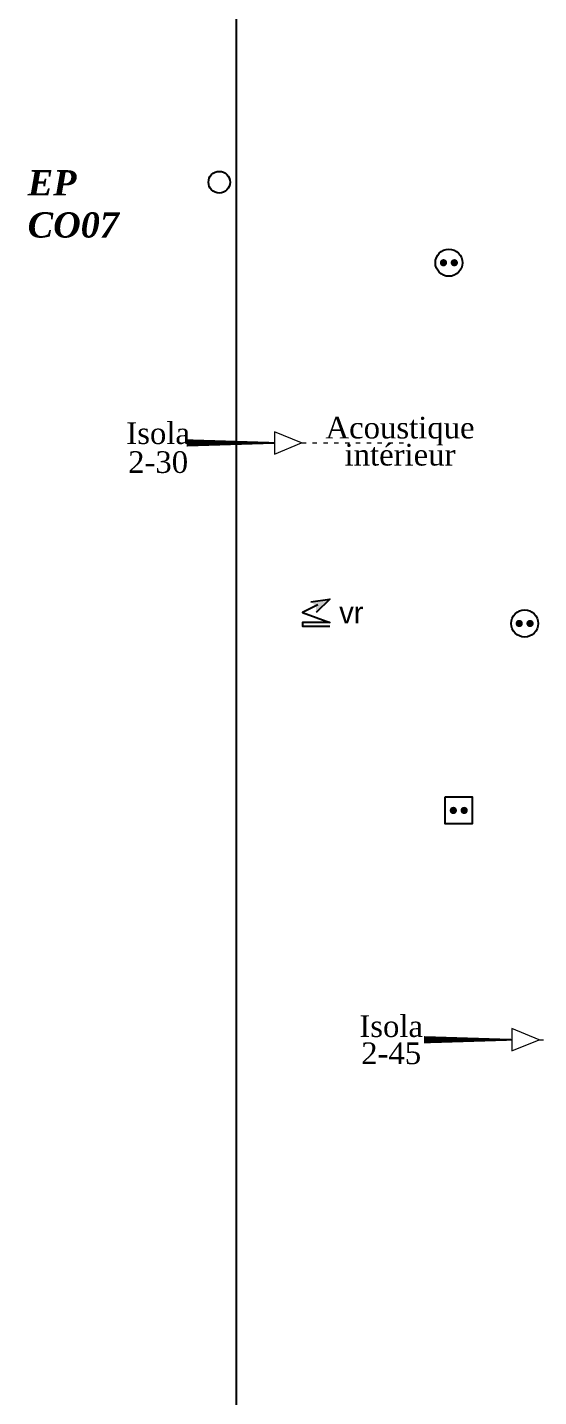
# Model space of a CAD drawing. Header units: millimetres. Extents: x 459337 to 526921, y -375392 to -289779.
# Drawn here: x 459463 to 462293, y -338599 to -331019 of the extents above; entities that cross this region are included whole.
import ezdxf

# ---------------------------------------------------------------- set-up
doc = ezdxf.new("R2010")
doc.units = ezdxf.units.MM
doc.set_wipeout_variables(frame=1)
doc.linetypes.add('ACAD_ISO03W100', pattern=[30, 12, -18])
for name, color, linetype in [('prlm-EAU-EPEXT', 145, 'Continuous'), ('prlm-ELEC-CFO', 201, 'Continuous'), ('prlm-VMC', 93, 'Continuous')]:
    doc.layers.add(name, color=color, linetype=linetype)
doc.layers.add('prlm-ZEROPLOT', color=254, linetype='Continuous', plot=False)
doc.styles.add('prlm-eau-ep', font='timesbi.ttf', dxfattribs={"height": 18})
doc.styles.add('prlm-elec-cfo', font='comic.ttf', dxfattribs={"height": 12})
doc.styles.add('prlm-vmc', font='pala.ttf', dxfattribs={"height": 14})

# ---------------------------------------------------------------- blocks, each defined once
blk = doc.blocks.new('xi.epext')
at = {"layer": 'prlm-EAU-EPEXT', "color": 0, "linetype": 'ByBlock', "lineweight": -2}
blk.add_circle((0, 0), 5, dxfattribs=at)
blk = doc.blocks.new('xi.EA')
at = {"layer": 'prlm-VMC', "color": 0, "linetype": 'ByBlock', "lineweight": 5, "flags": 128}
blk.add_lwpolyline([(-6.17, -15), (6.17, -15), (0, 0)], close=True, dxfattribs=at)
at = {"layer": 'prlm-VMC', "color": 0, "linetype": 'ByBlock', "lineweight": -2, "flags": 128}
blk.add_lwpolyline([(0, -15, 1, 4, 0), (0, -63.63, 1, 1, 0)], format="xyseb", dxfattribs=at)
at = {"layer": 'prlm-VMC', "color": 0, "linetype": 'ByBlock', "lineweight": 5}
blk.add_solid([(0, 0), (6.17, -15), (-6.17, -15), (0, 0)], dxfattribs=at)
at = {"layer": 'prlm-ZEROPLOT', "color": 250, "linetype": 'ACAD_ISO03W100', "lineweight": 0, "ltscale": 0.2}
blk.add_lwpolyline([(0, 0), (0, 60)], dxfattribs=at)
blk = doc.blocks.new('xi.PC-EXT')
at = {"layer": 'prlm-ELEC-CFO', "color": 0, "linetype": 'ByBlock', "lineweight": -2, "flags": 128}
blk.add_lwpolyline([(-7.5, 7.5), (7.5, 7.5), (7.5, -7.5), (-7.5, -7.5)], close=True, dxfattribs=at)
at = {"layer": 'prlm-ELEC-CFO', "color": 0, "linetype": 'ByBlock', "lineweight": 5, "const_width": 2}
for points in [[(-4, 0, 1), (-2, 0, 1)], [(2, 0, 1), (4, 0, 1)]]:
    blk.add_lwpolyline(points, format="xyb", close=True, dxfattribs=at)
blk = doc.blocks.new('xi.VR')
at = {"layer": 'prlm-ELEC-CFO', "lineweight": 5}
blk.add_hatch(color=0, dxfattribs=at).paths.add_polyline_path([(-3, 6), (-0.1, 3.7), (0, 0), (7.5, 7.5)])
at = {"layer": 'prlm-ELEC-CFO', "color": 0}
for points in [[(0.95, 4.23), (-7.5, 0), (7.5, -5.5), (-7.5, -5.5), (-7.5, -7.5), (7.5, -7.5)], [(-3, 6), (7.5, 7.5), (0, 0)]]:
    blk.add_lwpolyline(points, dxfattribs=at)
blk = doc.blocks.new('xi.PC')
at = {"color": 0, "lineweight": 5}
blk.add_wipeout([(-7.5, -7.5), (7.5, -7.5), (7.5, 7.5), (-7.5, 7.5)], dxfattribs=at).dxf.layer = 'prlm-ELEC-CFO'
at = {"layer": 'prlm-ELEC-CFO', "color": 0, "linetype": 'ByBlock', "lineweight": 5, "const_width": 2}
for points in [[(-4, 0, 1), (-2, 0, 1)], [(2, 0, 1), (4, 0, 1)]]:
    blk.add_lwpolyline(points, format="xyb", close=True, dxfattribs=at)
at = {"layer": 'prlm-ELEC-CFO', "color": 0, "linetype": 'ByBlock', "lineweight": -2}
blk.add_circle((0, 0), 7.5, dxfattribs=at)

msp = doc.modelspace()

# ---------------------------------------------------------------- block references
at = {"layer": 'prlm-EAU-EPEXT', "xscale": 11.99999999999999, "yscale": 11.99999999999999, "zscale": 11.99999999999999}
msp.add_blockref('xi.epext', (460525.177, -331876.392), dxfattribs=at)
at = {"layer": 'prlm-ELEC-CFO', "xscale": 10, "yscale": 10, "zscale": 10}
for name, p in [('xi.VR', (461061.598, -334259.249)), ('xi.PC-EXT', (461850.809, -335354.28))]:
    msp.add_blockref(name, p, dxfattribs=at)

# ---------------------------------------------------------------- texts
at = {"layer": 'prlm-EAU-EPEXT', "insert": (459464.36, -331809.509), "char_height": 140, "attachment_point": 1, "style": 'prlm-eau-ep'}
msp.add_mtext_dynamic_manual_height_columns('EP CO07', width=91.58378, gutter_width=75, heights=[0], dxfattribs=at)
at = {"layer": 'prlm-VMC', "char_height": 120, "style": 'prlm-vmc', "bg_fill": 3, "box_fill_scale": 1.1, "bg_fill_color": 256, "bg_fill_transparency": 0}
for s, insert, width, attachment_point, line_spacing_factor in [('Isola\\P2-30', (460186.59, -333346.688), 173.97926, 5, 0.8), ('Acoustique intérieur', (461525.785, -333174.986), 236.73962, 2, 0.75)]:
    msp.add_mtext(s, dxfattribs=dict(at, insert=insert, width=width, attachment_point=attachment_point, line_spacing_factor=line_spacing_factor))
at = {"layer": 'prlm-VMC', "linetype": 'ByBlock', "lineweight": -2, "insert": (461476.777, -336488.494), "char_height": 120, "width": 236.73962, "attachment_point": 2, "line_spacing_factor": 0.75, "style": 'prlm-vmc', "bg_fill": 3, "box_fill_scale": 1.1, "bg_fill_color": 256, "bg_fill_transparency": 0}
msp.add_mtext('Isola\\P2-45', dxfattribs=at)

# ---------------------------------------------------------------- next in the draw order: linework, layer by layer
at = {"layer": 'prlm-ZEROPLOT'}
msp.add_lwpolyline([(460621.21, -321131.531), (469527.686, -321131.532), (469527.685, -324328.007), (476621.311, -324326.844), (476621.306, -365259.844), (469151.204, -365259.843), (469146.405, -363469.761), (460621.204, -363469.76)], close=True, dxfattribs=at)

# ---------------------------------------------------------------- next in the draw order: block references
at = {"layer": 'prlm-VMC', "xscale": 10, "yscale": 10, "zscale": 10}
for p, rotation in [((460981.206, -333319.686), 270.0001376812616), ((462295.079, -336623.912), 269.9927550188577)]:
    msp.add_blockref('xi.EA', p, dxfattribs=dict(at, rotation=rotation))

# ---------------------------------------------------------------- next in the draw order: block references
at = {"layer": 'prlm-ELEC-CFO', "xscale": 10, "yscale": 10, "zscale": 10}
for p in [(461796.297, -332322.268), (462215.491, -334319.28)]:
    msp.add_blockref('xi.PC', p, dxfattribs=at)

# ---------------------------------------------------------------- next in the draw order: texts
at = {"layer": 'prlm-ELEC-CFO', "lineweight": 20, "insert": (461256.221, -334259.249), "char_height": 120, "attachment_point": 5, "line_spacing_factor": 0.8, "style": 'prlm-elec-cfo', "bg_fill": 3, "box_fill_scale": 1.1, "bg_fill_color": 256, "bg_fill_transparency": 0}
msp.add_mtext('vr', dxfattribs=at)

doc.saveas('drawing.dxf')
